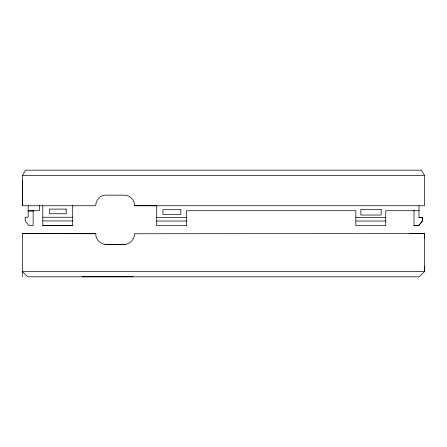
<?xml version="1.0" encoding="UTF-8"?>
<svg xmlns="http://www.w3.org/2000/svg" width="447" height="447" viewBox="0 0 447 447"><rect width="100%" height="100%" fill="white"/><g stroke="black" fill="none" stroke-linecap="round" stroke-linejoin="round"><path stroke-width="0.67" d="M156.701 205.737L134.413 205.732C134.832 199.982 129.557 194.736 123.808 195.188L106.397 195.132C100.642 194.713 95.395 199.988 95.854 205.737L22.395 205.737L22.395 180.811M424.605 266.524L424.527 271.508L22.35 271.508L27.669 276.827L419.208 276.827L424.527 271.508L424.527 266.317M22.395 205.737L22.395 175.492L25.635 170.173L421.331 170.173L424.572 175.492L424.572 205.737L134.413 205.732M22.395 175.492L424.572 175.492M28.167 210.721L39.465 210.721L39.465 205.737M419.001 210.721L385.761 210.721L385.761 225.679L355.846 225.679L355.846 210.721L186.617 210.721L186.617 225.679L156.701 225.679L156.701 205.268M28.167 211.057L33.151 211.057M42.789 217.248L72.705 217.248M156.701 217.371L186.617 217.371M355.846 217.371L385.761 217.371M419.001 217.32L422.326 217.32L422.326 221.036L418.666 225.763L414.011 225.763L414.011 210.09M42.789 220.924L72.705 220.924M156.701 221.025L186.617 221.025M355.846 221.025L385.761 221.025M42.789 225.556L72.705 225.556M414.011 225.629L418.666 225.629L422.326 221.036L422.326 217.454L419.001 217.454L419.001 205.737M22.35 276.827L22.35 233.619L37.76 233.619M409.318 233.619L424.527 233.619L424.605 238.603M424.527 238.726L424.527 233.619L134.379 233.742C134.793 239.514 129.518 244.788 123.741 244.375L106.442 244.341C100.664 244.755 95.395 239.48 95.803 233.708L27.787 233.619M104.984 244.487L125.931 244.487M81.879 276.732L133.234 276.732M22.35 233.619L95.803 233.708M424.527 233.619L424.527 271.508M72.705 205.631L72.705 225.623L42.789 225.623L42.789 205.737M33.151 210.207L33.151 225.523L28.831 225.523L25.188 220.74L25.177 217.214L28.167 217.214L28.167 205.737M66.195 209.101L49.572 209.101L49.572 213.755L66.195 213.755L66.195 209.101M381.123 209.397L360.846 209.397L360.846 215.046L381.123 215.046L381.123 209.397M180.834 209.738L162.887 209.738L162.887 214.392L180.834 214.392L180.834 209.738"/></g></svg>
